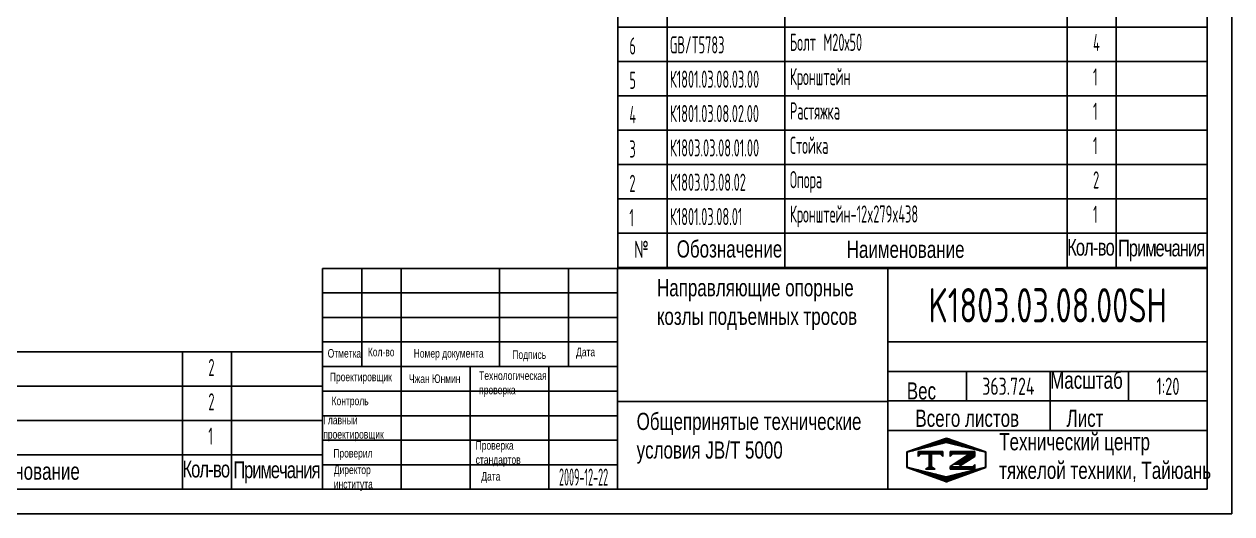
# Model space of a CAD drawing. Header units: millimetres. Extents: x 0 to 8400, y 0 to 5940.
# Drawn here: x 3482 to 8400, y 0 to 1996 of the extents above; entities that cross this region are included whole.
import ezdxf
from ezdxf.enums import TextEntityAlignment as Align

# ---------------------------------------------------------------- set-up
doc = ezdxf.new("R2010")
doc.units = ezdxf.units.MM
doc.header["$LTSCALE"] = 200
for name, color, linetype in [('01', 7, 'Continuous'), ('02', 1, 'Continuous'), ('11', 3, 'Continuous'), ('THICK', 7, 'Continuous')]:
    doc.layers.add(name, color=color, linetype=linetype)
doc.styles.add('HZLIB', font='TXT.shx', dxfattribs={"width": 0.5, "height": 70})
doc.styles.get("Standard").update_dxf_attribs({"font": 'isocp', "width": 0.707, "bigfont": 'intecad.shx'})

# ---------------------------------------------------------------- blocks, each defined once
blk = doc.blocks.new('*U65')
at = {"layer": '01'}
for points in [[(415, 5), (415, 292)], [(25, 5), (415, 5)]]:
    blk.add_lwpolyline(points, dxfattribs=at)
at = {"layer": '02'}
for points in [[(420, 0), (420, 297)], [(0, 0), (420, 0)]]:
    blk.add_lwpolyline(points, dxfattribs=at)
blk = doc.blocks.new('*X88')
at = {"color": 0}
for p, q in [((127.06, 7.8), (132.06, 7.8)), ((127.06, 7.5), (132.06, 7.5)), ((127.06, 7.2), (127.32, 7.2)), ((127.84, 5.4), (129.64, 5.4)), ((128.3, 5.7), (130.1, 5.7)), ((128.77, 6), (130.57, 6)), ((129.23, 6.3), (131.04, 6.3)), ((129.7, 6.6), (131.51, 6.6)), ((130.16, 6.9), (131.98, 6.9)), ((130.62, 7.2), (132.06, 7.2))]:
    blk.add_line(p, q, dxfattribs=at)
blk = doc.blocks.new('*X89')
at = {"color": 0}
for p, q in [((131.84, 5.1), (132.06, 5.1)), ((127.06, 4.8), (132.06, 4.8)), ((127.06, 4.5), (132.06, 4.5))]:
    blk.add_line(p, q, dxfattribs=at)
blk = doc.blocks.new('*X87')
at = {"color": 0}
for p, q in [((122.34, 4.5), (123.72, 4.5)), ((122.82, 4.8), (123.24, 4.8))]:
    blk.add_line(p, q, dxfattribs=at)
blk = doc.blocks.new('*X86')
at = {"color": 0}
for p, q in [((120.53, 7.8), (125.53, 7.8)), ((120.53, 7.5), (125.53, 7.5)), ((120.53, 7.2), (120.79, 7.2)), ((125.27, 7.2), (125.53, 7.2))]:
    blk.add_line(p, q, dxfattribs=at)
blk = doc.blocks.new('*X85')
at = {"color": 0}
for p, q in [((124.1, 9.9), (128.52, 9.9)), ((124.97, 10.2), (127.67, 10.2)), ((125.83, 10.5), (126.82, 10.5)), ((118.22, 7.8), (118.32, 7.8)), ((118.22, 7.5), (118.27, 7.5)), ((118.94, 8.1), (119.52, 8.1)), ((119.8, 8.4), (120.72, 8.4)), ((120.66, 8.7), (121.92, 8.7)), ((121.52, 9), (123.12, 9)), ((122.38, 9.3), (124.32, 9.3)), ((123.24, 9.6), (125.52, 9.6)), ((127.02, 9.6), (129.37, 9.6)), ((128.22, 9.3), (130.22, 9.3)), ((129.42, 9), (131.07, 9)), ((130.62, 8.7), (131.92, 8.7)), ((131.82, 8.4), (132.77, 8.4)), ((133.02, 8.1), (133.62, 8.1)), ((134.22, 7.8), (134.32, 7.8)), ((134.27, 7.5), (134.32, 7.5)), ((118.22, 7.2), (118.27, 7.2)), ((118.22, 6.9), (118.27, 6.9)), ((118.22, 6.6), (118.27, 6.6)), ((118.22, 6.3), (118.27, 6.3)), ((118.22, 6), (118.27, 6)), ((118.22, 5.7), (118.27, 5.7)), ((118.22, 5.4), (118.27, 5.4)), ((118.22, 5.1), (118.27, 5.1)), ((134.27, 7.2), (134.32, 7.2)), ((134.27, 6.9), (134.32, 6.9)), ((134.27, 6.6), (134.32, 6.6)), ((134.27, 6.3), (134.32, 6.3)), ((134.27, 6), (134.32, 6)), ((134.27, 5.7), (134.32, 5.7)), ((134.27, 5.4), (134.32, 5.4)), ((134.27, 5.1), (134.32, 5.1)), ((118.22, 4.8), (118.27, 4.8)), ((118.79, 4.5), (119.42, 4.5)), ((119.61, 4.2), (120.62, 4.2)), ((120.43, 3.9), (121.82, 3.9)), ((121.26, 3.6), (123.02, 3.6)), ((122.08, 3.3), (124.22, 3.3)), ((122.91, 3), (125.42, 3)), ((123.73, 2.7), (128.89, 2.7)), ((127.12, 3), (129.7, 3)), ((128.32, 3.3), (130.51, 3.3)), ((129.52, 3.6), (131.32, 3.6)), ((130.72, 3.9), (132.14, 3.9)), ((131.92, 4.2), (132.95, 4.2)), ((133.12, 4.5), (133.76, 4.5)), ((134.27, 4.8), (134.32, 4.8)), ((124.55, 2.4), (128.07, 2.4)), ((125.38, 2.1), (127.26, 2.1)), ((126.2, 1.8), (126.45, 1.8))]:
    blk.add_line(p, q, dxfattribs=at)

msp = doc.modelspace()

# ---------------------------------------------------------------- linework, layer by layer
for p, q in [((8300, 3524.1), (8300, 1004.1)), ((5900, 3104.1), (5900, 1004.1)), ((6100, 3104.1), (6100, 1004.1)), ((6579.3, 3104.1), (6579.3, 1004.1)), ((7729.6, 3104.1), (7729.6, 1004.1)), ((7928.7, 3104.1), (7928.7, 1004.1)), ((5900, 1984.1), (8300, 1984.1)), ((5900, 1844.1), (8300, 1844.1)), ((5900, 1704.1), (8300, 1704.1)), ((5900, 1564.1), (8300, 1564.1)), ((5900, 1424.1), (8300, 1424.1)), ((5900, 1284.1), (8300, 1284.1)), ((5900, 1144.1), (8300, 1144.1)), ((5900, 1004.1), (8300, 1004.1)), ((2297.2, 660), (4697.2, 660)), ((4126.8, 660), (4126.8, 100)), ((4325.9, 660), (4325.9, 100)), ((4697.2, 660), (4697.2, 100)), ((2297.2, 520), (4697.2, 520)), ((2297.2, 380), (4697.2, 380)), ((2297.2, 240), (4697.2, 240)), ((2297.2, 100), (4697.2, 100))]:
    msp.add_line(p, q)
at = {"layer": 'THICK'}
for p, q in [((4697.2, 1000.7), (4697.2, 100)), ((4697.2, 1000.7), (8300, 1000.7)), ((4857.3, 1000.3), (4857.3, 1000.7)), ((4857.4, 600.4), (4857.4, 1000.7)), ((5017.5, 100), (5017.5, 1000.7)), ((5417.8, 600.4), (5417.8, 1000.7)), ((5698, 600.4), (5698, 1000.7)), ((5898.2, 100), (5898.2, 1000.7)), ((6999, 100), (6999, 1000.7)), ((8300, 100), (8300, 1000.7)), ((4697.2, 700.5), (5898.2, 700.5)), ((6999, 700.5), (8300, 700.5)), ((4697.2, 600.4), (5898.2, 600.4)), ((5297.7, 100), (5297.7, 600.4)), ((5617.9, 100), (5617.9, 600.4)), ((6999, 580.4), (8300, 580.4)), ((7319.2, 460.3), (7319.2, 580.4)), ((7659.5, 340.2), (7659.5, 580.4)), ((7979.8, 460.3), (7979.8, 580.4)), ((5898.2, 458.5), (6999, 458.5)), ((6999, 460.3), (8300, 460.3)), ((6999, 340.2), (8300, 340.2)), ((4697.2, 100), (8300, 100))]:
    msp.add_line(p, q, dxfattribs=at)
at = {"layer": 'THICK', "color": 3}
for p, q in [((4697.2, 900.6), (5898.2, 900.6)), ((4697.2, 800.5), (5898.2, 800.5)), ((4697.2, 500.3), (5898.2, 500.3)), ((4697.2, 400.2), (5898.2, 400.2)), ((4697.2, 300.2), (5898.2, 300.2)), ((7076.1, 252.2), (7238.3, 308.7)), ((7238.3, 308.7), (7398.4, 252.2)), ((7076.1, 189.3), (7076.1, 252.2)), ((7077.2, 251), (7237.3, 291)), ((7077.2, 190.9), (7077.2, 251)), ((7122.4, 234.1), (7122.4, 254.1)), ((7122.4, 254.1), (7222.4, 254.1)), ((7222.4, 254.1), (7222.4, 234.1)), ((7237.3, 291), (7397.4, 251)), ((7253.1, 254.1), (7253.1, 234.1)), ((7253.1, 254.1), (7353.2, 254.1)), ((7353.2, 254.1), (7353.2, 234.1)), ((7397.4, 251), (7397.4, 190.9)), ((7398.4, 252.2), (7398.4, 189.3)), ((4697.2, 200.1), (5898.2, 200.1)), ((7132.4, 244.1), (7122.4, 234.1)), ((7212.4, 244.1), (7132.4, 244.1)), ((7168, 244.2), (7168, 189.3)), ((7172.4, 244.2), (7172.4, 189.3)), ((7177.4, 244.2), (7177.4, 189.3)), ((7222.4, 234.1), (7212.4, 244.1)), ((7253.1, 234.1), (7263.1, 244.1)), ((7331.9, 244.1), (7253.1, 193.1)), ((7263.1, 244.1), (7331.9, 244.1)), ((7301.9, 201.5), (7286.6, 191.7)), ((7353.2, 234.3), (7301.9, 201.5)), ((7353.2, 201.7), (7343.2, 191.7)), ((7353.2, 181.7), (7353.2, 201.7)), ((7238.3, 130.2), (7076.1, 189.3)), ((7237.3, 150.9), (7077.2, 190.9)), ((7172.4, 193.9), (7153, 181.7)), ((7153, 181.7), (7172.4, 181.7)), ((7172.4, 193.9), (7191.8, 181.7)), ((7191.8, 181.7), (7172.4, 181.7)), ((7397.4, 190.9), (7237.3, 150.9)), ((7398.4, 189.3), (7238.3, 130.2)), ((7253.1, 193.1), (7253.1, 181.7)), ((7253.1, 181.7), (7353.2, 181.7)), ((7343.2, 191.7), (7286.6, 191.7))]:
    msp.add_line(p, q, dxfattribs=at)

# ---------------------------------------------------------------- block references
at = {"layer": '01', "xscale": 20, "yscale": 20, "zscale": 20}
msp.add_blockref('*U65', (0, 0), dxfattribs=at)
at = {"layer": 'THICK', "color": 3, "xscale": 20.01537700196621, "yscale": 20.01537700196855, "zscale": 20.01537700196786}
for name in ['*X85', '*X86', '*X88', '*X89', '*X87']:
    msp.add_blockref(name, (4709.9, 95.1), dxfattribs=at)

# ---------------------------------------------------------------- texts
at = {"style": 'HZLIB', "width": 0.5}
for s, p in [('6', (5946.7, 1872.1)), ('GB/T5783', (6111.4, 1876.6)), ('Болт М20х50', (6600.3, 1887.1)), ('4', (7835, 1886)), ('5', (5946.7, 1732.1)), ('К1801.03.08.03.00', (6111.4, 1736.6)), ('Кронштейн', (6600.3, 1747.1)), ('1', (7835, 1746)), ('Растяжка', (6600.3, 1607.1)), ('1', (7835, 1606)), ('4', (5946.7, 1592.1)), ('К1801.03.08.02.00', (6111.4, 1596.6)), ('К1803.03.08.01.00', (6111.4, 1456.6)), ('Стойка', (6600.3, 1467.1)), ('1', (7835, 1466)), ('3', (5946.7, 1452.1)), ('2', (5946.7, 1312.1)), ('К1803.03.08.02', (6111.4, 1316.6)), ('Опора', (6600.3, 1327.1)), ('2', (7835, 1326)), ('1', (5946.7, 1172.1)), ('К1801.03.08.01', (6111.4, 1176.6)), ('Кронштейн-12x279x438', (6600.3, 1187.1)), ('1', (7835, 1186)), ('2', (4232.2, 561.9)), ('2', (4232.2, 421.9)), ('1', (4232.2, 281.9))]:
    msp.add_text(s, height=70, dxfattribs=at).set_placement(p)
at = {"layer": '01', "attachment_point": 1}
for s, insert, char_height in [('{\\Fisocp,intecad|c204;№}', (5965.7, 1113.3), 70), ('{\\fArial|b0|i0|c204|p34;Обозначение}', (6139.3, 1114.8), 70), ('{\\fArial|b0|i0|c204|p34;Наименование}', (6831.5, 1113.1), 70), ('{\\fArial|b0|i0|c204|p34;\\T0.9;Примечания}', (7936.8, 1117.5), 68), ('{\\fArial|b0|i0|c204|p34;\\C3;Направляющие опорные\\Pкозлы подъемных тросов}', (6059, 956.8), 70), ('{\\fArial|b0|i0|c204|p34;Подпись}', (5470, 666.5), 35), ('{\\fArial|b0|i0|c204|p34;Дата}', (5729.5, 677.1), 35), ('{\\fArial|b0|i0|c204|p34;\\C3;Чжан Юнмин}', (5048.6, 568.4), 35), ('{\\fArial|b0|i0|c204|p34;Технологическая\\Pпроверка}', (5334.8, 580.8), 35), ('{\\fArial|b0|i0|c204|p34;Масштаб}', (7660, 580), 70), ('{\\fArial|b0|i0|c204|p34;Вес}', (7076.3, 536.2), 70), ('{\\fArial|b0|i0|c204|p34;Контроль}', (4733.9, 477.8), 35), ('{\\fArial|b0|i0|c204|p34;Главный\\Pпроектировщик}', (4700, 400), 35), ('{\\fArial|b0|i0|c204|p34;Общепринятые технические \\Pусловия \\fArial|b0|i0|c0|p34;JB/T 5000}', (5976.1, 412), 70), ('{\\fArial|b0|i0|c204|p34;Всего листов}', (7111.4, 424.7), 70), ('{\\fArial|b0|i0|c204|p34;Технический центр\\Pтяжелой техники, Тайюань}', (7452.6, 329.1), 70), ('{\\fArial|b0|i0|c204|p34;Проверил}', (4741.1, 264.7), 35), ('{\\fArial|b0|i0|c204|p34;Наименование}', (3228.7, 209), 70), ('{\\fArial|b0|i0|c204|p34;\\T0.9;Примечания}', (4334, 213.5), 68), ('{\\fArial|b0|i0|c204|p34;Дата}', (5343.7, 170.5), 35)]:
    msp.add_mtext(s, dxfattribs=dict(at, insert=insert, char_height=char_height))
for s, insert, char_height, width in [('{\\fArial|b0|i0|c204|p34;\\T0.9;Кол-во}', (7729.6, 1120.6), 68, 7.275957614183426e-12), ('{\\fArial|b0|i0|c204|p34;Отметка}', (4718, 671.8), 35, 1.778), ('{\\fArial|b0|i0|c204|p34;Кол-во}', (4881.5, 677.1), 35, 1.778), ('{\\fArial|b0|i0|c204|p34;Номер документа}', (5068.2, 671.8), 35, 312.891), ('{\\fArial|b0|i0|c204|p34;Проектировщик}', (4726.8, 575.5), 35, 1.778), ('{\\fArial|b0|i0|c204|p34;Лист}', (7726.9, 424.7), 70, 3.189), ('{\\fArial|b0|i0|c204|p34;Проверка\\Pстандартов}', (5320.6, 296.6), 35, 3.556), ('{\\fArial|b0|i0|c204|p34;\\T0.9;Кол-во}', (4126.8, 216.5), 68, 7.275957614183426e-12), ('{\\fArial|b0|i0|c204|p34;Директор\\Pинститута}', (4742.8, 197.2), 35, 1.778)]:
    msp.add_mtext(s, dxfattribs=dict(at, insert=insert, char_height=char_height, width=width))
at = {"layer": '11'}
for s, height, width, p, p2 in [('K1803.03.08.00SH', 140, 0.696347, (7164.8, 780), (8135.2, 780)), ('363.724', 70, 0.683169, (7383.6, 485), (7596.4, 485)), ('1:20', 70, 0.655288, (8093, 485), (8187, 485)), ('2009-12-22', 70, 0.425578, (5660, 115), (5860, 115))]:
    msp.add_text(s, height=height, dxfattribs=dict(at, width=width)).set_placement(p, p2, align=Align.FIT)

doc.saveas('drawing.dxf')
